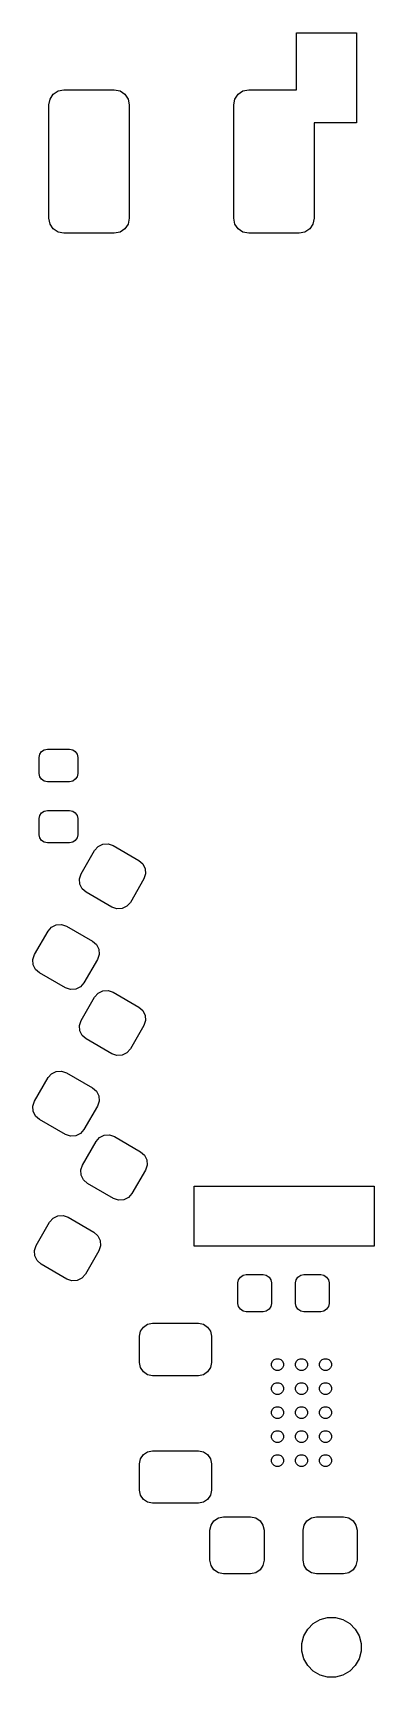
# Model space of a CAD drawing. Extents: x -26 to 30.3, y -6.7 to 48.3.
# Drawn here: x 19.56 to 25.24, y 20.9 to 48.29 of the extents above; entities that cross this region are included whole.
import ezdxf

# ---------------------------------------------------------------- set-up
doc = ezdxf.new("R2010")
doc.units = 0
doc.layers.add('BLACK', color=7, linetype='CONTINUOUS')

msp = doc.modelspace()

# ---------------------------------------------------------------- linework, layer by layer
at = {"layer": 'BLACK', "linetype": 'CONTINUOUS'}
for p, q in [((23.952171, 47.336502), (23.952171, 48.285042)), ((23.952171, 48.285042), (24.952171, 48.285042)), ((24.952171, 48.285042), (24.952171, 46.785042)), ((19.824332, 47.086502), (19.843362, 47.182173)), ((19.843362, 47.182173), (19.897555, 47.263279)), ((19.897555, 47.263279), (19.978661, 47.317472)), ((19.978661, 47.317472), (20.074332, 47.336502)), ((20.074332, 47.336502), (20.914332, 47.336502)), ((20.914332, 47.336502), (21.010003, 47.317472)), ((21.010003, 47.317472), (21.091109, 47.263279)), ((21.091109, 47.263279), (21.145302, 47.182173)), ((21.145302, 47.182173), (21.164332, 47.086502)), ((22.904332, 47.086502), (22.923362, 47.182173)), ((22.923362, 47.182173), (22.977555, 47.263279)), ((22.977555, 47.263279), (23.058661, 47.317472)), ((23.058661, 47.317472), (23.154332, 47.336502)), ((23.154332, 47.336502), (23.952171, 47.336502)), ((19.824332, 45.196502), (19.824332, 47.086502)), ((21.164332, 47.086502), (21.164332, 45.196502)), ((22.904332, 45.196502), (22.904332, 47.086502)), ((24.952171, 46.785042), (24.244332, 46.785042)), ((24.244332, 46.785042), (24.244332, 45.196502)), ((19.843362, 45.100831), (19.824332, 45.196502)), ((21.164332, 45.196502), (21.145302, 45.100831)), ((22.923362, 45.100831), (22.904332, 45.196502)), ((24.244332, 45.196502), (24.225302, 45.100831)), ((19.897555, 45.019725), (19.843362, 45.100831)), ((19.978661, 44.965532), (19.897555, 45.019725)), ((20.074332, 44.946502), (19.978661, 44.965532)), ((20.914332, 44.946502), (20.074332, 44.946502)), ((21.010003, 44.965532), (20.914332, 44.946502)), ((21.091109, 45.019725), (21.010003, 44.965532)), ((21.145302, 45.100831), (21.091109, 45.019725)), ((22.977555, 45.019725), (22.923362, 45.100831)), ((23.058661, 44.965532), (22.977555, 45.019725)), ((23.154332, 44.946502), (23.058661, 44.965532)), ((23.994332, 44.946502), (23.154332, 44.946502)), ((24.090003, 44.965532), (23.994332, 44.946502)), ((24.171109, 45.019725), (24.090003, 44.965532)), ((24.225302, 45.100831), (24.171109, 45.019725)), ((19.664332, 36.216502), (19.674608, 36.268164)), ((19.664332, 35.946502), (19.664332, 36.216502)), ((19.674608, 36.268164), (19.703873, 36.311961)), ((19.703873, 36.311961), (19.74767, 36.341226)), ((19.74767, 36.341226), (19.799332, 36.351502)), ((19.799332, 36.351502), (20.169332, 36.351502)), ((20.169332, 36.351502), (20.220994, 36.341226)), ((20.220994, 36.341226), (20.264791, 36.311961)), ((20.264791, 36.311961), (20.294056, 36.268164)), ((20.294056, 36.268164), (20.304332, 36.216502)), ((20.304332, 36.216502), (20.304332, 35.946502)), ((19.674608, 35.89484), (19.664332, 35.946502)), ((19.703873, 35.851043), (19.674608, 35.89484)), ((20.294056, 35.89484), (20.264791, 35.851043)), ((20.304332, 35.946502), (20.294056, 35.89484)), ((19.74767, 35.821778), (19.703873, 35.851043)), ((19.799332, 35.811502), (19.74767, 35.821778)), ((20.169332, 35.811502), (19.799332, 35.811502)), ((20.220994, 35.821778), (20.169332, 35.811502)), ((20.264791, 35.851043), (20.220994, 35.821778)), ((19.664332, 35.196502), (19.674608, 35.248164)), ((19.664332, 34.926502), (19.664332, 35.196502)), ((19.674608, 35.248164), (19.703873, 35.291961)), ((19.703873, 35.291961), (19.74767, 35.321226)), ((19.74767, 35.321226), (19.799332, 35.331502)), ((19.799332, 35.331502), (20.169332, 35.331502)), ((20.169332, 35.331502), (20.220994, 35.321226)), ((20.220994, 35.321226), (20.264791, 35.291961)), ((20.264791, 35.291961), (20.294056, 35.248164)), ((20.294056, 35.248164), (20.304332, 35.196502)), ((20.304332, 35.196502), (20.304332, 34.926502)), ((19.674608, 34.87484), (19.664332, 34.926502)), ((19.703873, 34.831043), (19.674608, 34.87484)), ((19.74767, 34.801778), (19.703873, 34.831043)), ((19.799332, 34.791502), (19.74767, 34.801778)), ((20.169332, 34.791502), (19.799332, 34.791502)), ((20.220994, 34.801778), (20.169332, 34.791502)), ((20.264791, 34.831043), (20.220994, 34.801778)), ((20.294056, 34.87484), (20.264791, 34.831043)), ((20.304332, 34.926502), (20.294056, 34.87484)), ((20.36047, 34.276486), (20.58547, 34.666198)), ((20.58547, 34.666198), (20.643354, 34.732202)), ((20.643354, 34.732202), (20.722091, 34.771031)), ((20.722091, 34.771031), (20.809694, 34.776773)), ((20.809694, 34.776773), (20.892826, 34.748553)), ((20.892826, 34.748553), (21.325838, 34.498553)), ((20.33225, 34.193355), (20.36047, 34.276486)), ((21.325838, 34.498553), (21.391843, 34.440669)), ((21.391843, 34.440669), (21.430672, 34.361932)), ((21.436414, 34.274329), (21.408194, 34.191198)), ((21.430672, 34.361932), (21.436414, 34.274329)), ((20.337992, 34.105752), (20.33225, 34.193355)), ((20.376821, 34.027015), (20.337992, 34.105752)), ((20.442826, 33.969131), (20.376821, 34.027015)), ((20.875838, 33.719131), (20.442826, 33.969131)), ((21.408194, 34.191198), (21.183194, 33.801486)), ((20.95897, 33.690911), (20.875838, 33.719131)), ((21.046573, 33.696653), (20.95897, 33.690911)), ((21.12531, 33.735482), (21.046573, 33.696653)), ((21.183194, 33.801486), (21.12531, 33.735482)), ((19.868354, 33.389862), (19.947091, 33.428691)), ((19.947091, 33.428691), (20.034694, 33.434433)), ((20.034694, 33.434433), (20.117826, 33.406213)), ((19.58547, 32.934146), (19.81047, 33.323858)), ((19.81047, 33.323858), (19.868354, 33.389862)), ((20.117826, 33.406213), (20.550838, 33.156213)), ((20.550838, 33.156213), (20.616843, 33.098329)), ((19.55725, 32.851015), (19.58547, 32.934146)), ((20.616843, 33.098329), (20.655672, 33.019592)), ((20.661414, 32.931989), (20.633194, 32.848858)), ((20.655672, 33.019592), (20.661414, 32.931989)), ((19.562992, 32.763412), (19.55725, 32.851015)), ((19.601821, 32.684675), (19.562992, 32.763412)), ((19.667826, 32.626791), (19.601821, 32.684675)), ((20.100838, 32.376791), (19.667826, 32.626791)), ((20.633194, 32.848858), (20.408194, 32.459146)), ((20.18397, 32.348571), (20.100838, 32.376791)), ((20.271573, 32.354313), (20.18397, 32.348571)), ((20.35031, 32.393142), (20.271573, 32.354313)), ((20.408194, 32.459146), (20.35031, 32.393142)), ((20.643354, 32.289862), (20.722091, 32.328691)), ((20.722091, 32.328691), (20.809694, 32.334433)), ((20.809694, 32.334433), (20.892826, 32.306213)), ((20.36047, 31.834146), (20.58547, 32.223858)), ((20.58547, 32.223858), (20.643354, 32.289862)), ((20.892826, 32.306213), (21.325838, 32.056213)), ((21.325838, 32.056213), (21.391843, 31.998329)), ((20.33225, 31.751015), (20.36047, 31.834146)), ((21.391843, 31.998329), (21.430672, 31.919592)), ((21.436414, 31.831989), (21.408194, 31.748858)), ((21.430672, 31.919592), (21.436414, 31.831989)), ((20.337992, 31.663412), (20.33225, 31.751015)), ((20.376821, 31.584675), (20.337992, 31.663412)), ((20.442826, 31.526791), (20.376821, 31.584675)), ((20.875838, 31.276791), (20.442826, 31.526791)), ((21.408194, 31.748858), (21.183194, 31.359146)), ((20.95897, 31.248571), (20.875838, 31.276791)), ((21.046573, 31.254313), (20.95897, 31.248571)), ((21.12531, 31.293142), (21.046573, 31.254313)), ((21.183194, 31.359146), (21.12531, 31.293142)), ((19.868354, 30.947522), (19.947091, 30.986351)), ((19.947091, 30.986351), (20.034694, 30.992093)), ((20.034694, 30.992093), (20.117826, 30.963873)), ((20.117826, 30.963873), (20.550838, 30.713873)), ((19.58547, 30.491806), (19.81047, 30.881518)), ((19.81047, 30.881518), (19.868354, 30.947522)), ((20.550838, 30.713873), (20.616843, 30.655989)), ((19.55725, 30.408675), (19.58547, 30.491806)), ((19.562992, 30.321072), (19.55725, 30.408675)), ((20.633194, 30.406518), (20.408194, 30.016806)), ((20.616843, 30.655989), (20.655672, 30.577252)), ((20.661414, 30.489649), (20.633194, 30.406518)), ((20.655672, 30.577252), (20.661414, 30.489649)), ((19.601821, 30.242335), (19.562992, 30.321072)), ((19.667826, 30.184451), (19.601821, 30.242335)), ((20.100838, 29.934451), (19.667826, 30.184451)), ((20.18397, 29.906231), (20.100838, 29.934451)), ((20.271573, 29.911973), (20.18397, 29.906231)), ((20.35031, 29.950802), (20.271573, 29.911973)), ((20.408194, 30.016806), (20.35031, 29.950802)), ((20.61047, 29.816198), (20.668354, 29.882202)), ((20.668354, 29.882202), (20.747091, 29.921031)), ((20.747091, 29.921031), (20.834694, 29.926773)), ((20.834694, 29.926773), (20.917826, 29.898553)), ((20.917826, 29.898553), (21.350838, 29.648553)), ((20.38547, 29.426486), (20.61047, 29.816198)), ((21.350838, 29.648553), (21.416843, 29.590669)), ((21.416843, 29.590669), (21.455672, 29.511932)), ((20.35725, 29.343355), (20.38547, 29.426486)), ((20.362992, 29.255752), (20.35725, 29.343355)), ((21.433194, 29.341198), (21.208194, 28.951486)), ((21.461414, 29.424329), (21.433194, 29.341198)), ((21.455672, 29.511932), (21.461414, 29.424329)), ((20.401821, 29.177015), (20.362992, 29.255752)), ((20.467826, 29.119131), (20.401821, 29.177015)), ((20.900838, 28.869131), (20.467826, 29.119131)), ((22.244777, 28.076232), (22.244777, 29.076232)), ((22.244777, 29.076232), (25.244777, 29.076232)), ((25.244777, 29.076232), (25.244777, 28.076232)), ((20.98397, 28.840911), (20.900838, 28.869131)), ((21.071573, 28.846653), (20.98397, 28.840911)), ((21.15031, 28.885482), (21.071573, 28.846653)), ((21.208194, 28.951486), (21.15031, 28.885482)), ((19.83547, 28.473858), (19.893354, 28.539862)), ((19.893354, 28.539862), (19.972091, 28.578691)), ((19.972091, 28.578691), (20.059694, 28.584433)), ((20.059694, 28.584433), (20.142826, 28.556213)), ((20.142826, 28.556213), (20.575838, 28.306213)), ((19.61047, 28.084146), (19.83547, 28.473858)), ((20.575838, 28.306213), (20.641843, 28.248329)), ((20.641843, 28.248329), (20.680672, 28.169592)), ((19.58225, 28.001015), (19.61047, 28.084146)), ((19.587992, 27.913412), (19.58225, 28.001015)), ((20.658194, 27.998858), (20.433194, 27.609146)), ((20.686414, 28.081989), (20.658194, 27.998858)), ((20.680672, 28.169592), (20.686414, 28.081989)), ((25.244777, 28.076232), (22.244777, 28.076232)), ((19.626821, 27.834675), (19.587992, 27.913412)), ((19.692826, 27.776791), (19.626821, 27.834675)), ((20.125838, 27.526791), (19.692826, 27.776791)), ((20.20897, 27.498571), (20.125838, 27.526791)), ((20.296573, 27.504313), (20.20897, 27.498571)), ((20.37531, 27.543142), (20.296573, 27.504313)), ((20.433194, 27.609146), (20.37531, 27.543142)), ((22.974332, 27.461502), (22.984989, 27.515078)), ((22.974332, 27.121502), (22.974332, 27.461502)), ((22.984989, 27.515078), (23.015337, 27.560497)), ((23.015337, 27.560497), (23.060756, 27.590845)), ((23.060756, 27.590845), (23.114332, 27.601502)), ((23.114332, 27.601502), (23.394332, 27.601502)), ((23.394332, 27.601502), (23.447908, 27.590845)), ((23.447908, 27.590845), (23.493327, 27.560497)), ((23.493327, 27.560497), (23.523675, 27.515078)), ((23.523675, 27.515078), (23.534332, 27.461502)), ((23.534332, 27.461502), (23.534332, 27.121502)), ((23.934332, 27.461502), (23.944989, 27.515078)), ((23.934332, 27.121502), (23.934332, 27.461502)), ((23.944989, 27.515078), (23.975337, 27.560497)), ((23.975337, 27.560497), (24.020756, 27.590845)), ((24.020756, 27.590845), (24.074332, 27.601502)), ((24.074332, 27.601502), (24.354332, 27.601502)), ((24.354332, 27.601502), (24.407908, 27.590845)), ((24.407908, 27.590845), (24.453327, 27.560497)), ((24.453327, 27.560497), (24.483675, 27.515078)), ((24.483675, 27.515078), (24.494332, 27.461502)), ((24.494332, 27.461502), (24.494332, 27.121502)), ((22.984989, 27.067926), (22.974332, 27.121502)), ((23.534332, 27.121502), (23.523675, 27.067926)), ((23.944989, 27.067926), (23.934332, 27.121502)), ((24.494332, 27.121502), (24.483675, 27.067926)), ((23.015337, 27.022507), (22.984989, 27.067926)), ((23.060756, 26.992159), (23.015337, 27.022507)), ((23.114332, 26.981502), (23.060756, 26.992159)), ((23.394332, 26.981502), (23.114332, 26.981502)), ((23.447908, 26.992159), (23.394332, 26.981502)), ((23.493327, 27.022507), (23.447908, 26.992159)), ((23.523675, 27.067926), (23.493327, 27.022507)), ((23.975337, 27.022507), (23.944989, 27.067926)), ((24.020756, 26.992159), (23.975337, 27.022507)), ((24.074332, 26.981502), (24.020756, 26.992159)), ((24.354332, 26.981502), (24.074332, 26.981502)), ((24.407908, 26.992159), (24.354332, 26.981502)), ((24.453327, 27.022507), (24.407908, 26.992159)), ((24.483675, 27.067926), (24.453327, 27.022507)), ((21.334332, 26.572752), (21.350983, 26.656464)), ((21.334332, 26.135252), (21.334332, 26.572752)), ((21.350983, 26.656464), (21.398402, 26.727432)), ((21.398402, 26.727432), (21.46937, 26.774851)), ((21.46937, 26.774851), (21.553082, 26.791502)), ((21.553082, 26.791502), (22.315582, 26.791502)), ((22.315582, 26.791502), (22.399294, 26.774851)), ((22.399294, 26.774851), (22.470262, 26.727432)), ((22.470262, 26.727432), (22.517681, 26.656464)), ((22.517681, 26.656464), (22.534332, 26.572752)), ((22.534332, 26.572752), (22.534332, 26.135252)), ((21.350983, 26.05154), (21.334332, 26.135252)), ((21.398402, 25.980572), (21.350983, 26.05154)), ((22.517681, 26.05154), (22.470262, 25.980572)), ((22.534332, 26.135252), (22.517681, 26.05154)), ((23.536253, 26.121011), (23.551185, 26.157059)), ((23.536253, 26.081993), (23.536253, 26.121011)), ((23.551185, 26.045945), (23.536253, 26.081993)), ((23.551185, 26.157059), (23.578775, 26.184649)), ((23.578775, 26.018355), (23.551185, 26.045945)), ((23.578775, 26.184649), (23.614823, 26.199581)), ((23.614823, 26.199581), (23.653841, 26.199581)), ((23.653841, 26.199581), (23.689889, 26.184649)), ((23.689889, 26.184649), (23.717479, 26.157059)), ((23.717479, 26.045945), (23.689889, 26.018355)), ((23.717479, 26.157059), (23.732411, 26.121011)), ((23.732411, 26.081993), (23.717479, 26.045945)), ((23.732411, 26.121011), (23.732411, 26.081993)), ((23.936253, 26.121011), (23.951185, 26.157059)), ((23.936253, 26.081993), (23.936253, 26.121011)), ((23.951185, 26.045945), (23.936253, 26.081993)), ((23.951185, 26.157059), (23.978775, 26.184649)), ((23.978775, 26.018355), (23.951185, 26.045945)), ((23.978775, 26.184649), (24.014823, 26.199581)), ((24.014823, 26.199581), (24.053841, 26.199581)), ((24.053841, 26.199581), (24.089889, 26.184649)), ((24.089889, 26.184649), (24.117479, 26.157059)), ((24.117479, 26.045945), (24.089889, 26.018355)), ((24.117479, 26.157059), (24.132411, 26.121011)), ((24.132411, 26.081993), (24.117479, 26.045945)), ((24.132411, 26.121011), (24.132411, 26.081993)), ((24.336253, 26.121011), (24.351185, 26.157059)), ((24.336253, 26.081993), (24.336253, 26.121011)), ((24.351185, 26.045945), (24.336253, 26.081993)), ((24.351185, 26.157059), (24.378775, 26.184649)), ((24.378775, 26.018355), (24.351185, 26.045945)), ((24.378775, 26.184649), (24.414823, 26.199581)), ((24.414823, 26.199581), (24.453841, 26.199581)), ((24.453841, 26.199581), (24.489889, 26.184649)), ((24.489889, 26.184649), (24.517479, 26.157059)), ((24.517479, 26.045945), (24.489889, 26.018355)), ((24.517479, 26.157059), (24.532411, 26.121011)), ((24.532411, 26.081993), (24.517479, 26.045945)), ((24.532411, 26.121011), (24.532411, 26.081993)), ((21.46937, 25.933153), (21.398402, 25.980572)), ((21.553082, 25.916502), (21.46937, 25.933153)), ((22.315582, 25.916502), (21.553082, 25.916502)), ((22.399294, 25.933153), (22.315582, 25.916502)), ((22.470262, 25.980572), (22.399294, 25.933153)), ((23.536253, 25.721011), (23.551185, 25.757059)), ((23.551185, 25.757059), (23.578775, 25.784649)), ((23.614823, 26.003423), (23.578775, 26.018355)), ((23.578775, 25.784649), (23.614823, 25.799581)), ((23.653841, 26.003423), (23.614823, 26.003423)), ((23.614823, 25.799581), (23.653841, 25.799581)), ((23.689889, 26.018355), (23.653841, 26.003423)), ((23.653841, 25.799581), (23.689889, 25.784649)), ((23.689889, 25.784649), (23.717479, 25.757059)), ((23.717479, 25.757059), (23.732411, 25.721011)), ((23.936253, 25.721011), (23.951185, 25.757059)), ((23.951185, 25.757059), (23.978775, 25.784649)), ((24.014823, 26.003423), (23.978775, 26.018355)), ((23.978775, 25.784649), (24.014823, 25.799581)), ((24.053841, 26.003423), (24.014823, 26.003423)), ((24.014823, 25.799581), (24.053841, 25.799581)), ((24.089889, 26.018355), (24.053841, 26.003423)), ((24.053841, 25.799581), (24.089889, 25.784649)), ((24.089889, 25.784649), (24.117479, 25.757059)), ((24.117479, 25.757059), (24.132411, 25.721011)), ((24.336253, 25.721011), (24.351185, 25.757059)), ((24.351185, 25.757059), (24.378775, 25.784649)), ((24.414823, 26.003423), (24.378775, 26.018355)), ((24.378775, 25.784649), (24.414823, 25.799581)), ((24.453841, 26.003423), (24.414823, 26.003423)), ((24.414823, 25.799581), (24.453841, 25.799581)), ((24.489889, 26.018355), (24.453841, 26.003423)), ((24.453841, 25.799581), (24.489889, 25.784649)), ((24.489889, 25.784649), (24.517479, 25.757059)), ((24.517479, 25.757059), (24.532411, 25.721011)), ((23.536253, 25.681993), (23.536253, 25.721011)), ((23.551185, 25.645945), (23.536253, 25.681993)), ((23.578775, 25.618355), (23.551185, 25.645945)), ((23.614823, 25.603423), (23.578775, 25.618355)), ((23.653841, 25.603423), (23.614823, 25.603423)), ((23.689889, 25.618355), (23.653841, 25.603423)), ((23.717479, 25.645945), (23.689889, 25.618355)), ((23.732411, 25.681993), (23.717479, 25.645945)), ((23.732411, 25.721011), (23.732411, 25.681993)), ((23.936253, 25.681993), (23.936253, 25.721011)), ((23.951185, 25.645945), (23.936253, 25.681993)), ((23.978775, 25.618355), (23.951185, 25.645945)), ((24.014823, 25.603423), (23.978775, 25.618355)), ((24.053841, 25.603423), (24.014823, 25.603423)), ((24.089889, 25.618355), (24.053841, 25.603423)), ((24.117479, 25.645945), (24.089889, 25.618355)), ((24.132411, 25.681993), (24.117479, 25.645945)), ((24.132411, 25.721011), (24.132411, 25.681993)), ((24.336253, 25.681993), (24.336253, 25.721011)), ((24.351185, 25.645945), (24.336253, 25.681993)), ((24.378775, 25.618355), (24.351185, 25.645945)), ((24.414823, 25.603423), (24.378775, 25.618355)), ((24.453841, 25.603423), (24.414823, 25.603423)), ((24.489889, 25.618355), (24.453841, 25.603423)), ((24.517479, 25.645945), (24.489889, 25.618355)), ((24.532411, 25.681993), (24.517479, 25.645945)), ((24.532411, 25.721011), (24.532411, 25.681993)), ((23.536253, 25.321011), (23.551185, 25.357059)), ((23.536253, 25.281993), (23.536253, 25.321011)), ((23.551185, 25.245945), (23.536253, 25.281993)), ((23.551185, 25.357059), (23.578775, 25.384649)), ((23.578775, 25.218355), (23.551185, 25.245945)), ((23.578775, 25.384649), (23.614823, 25.399581)), ((23.614823, 25.203423), (23.578775, 25.218355)), ((23.614823, 25.399581), (23.653841, 25.399581)), ((23.653841, 25.203423), (23.614823, 25.203423)), ((23.653841, 25.399581), (23.689889, 25.384649)), ((23.689889, 25.218355), (23.653841, 25.203423)), ((23.689889, 25.384649), (23.717479, 25.357059)), ((23.717479, 25.245945), (23.689889, 25.218355)), ((23.717479, 25.357059), (23.732411, 25.321011)), ((23.732411, 25.281993), (23.717479, 25.245945)), ((23.732411, 25.321011), (23.732411, 25.281993)), ((23.936253, 25.321011), (23.951185, 25.357059)), ((23.936253, 25.281993), (23.936253, 25.321011)), ((23.951185, 25.245945), (23.936253, 25.281993)), ((23.951185, 25.357059), (23.978775, 25.384649)), ((23.978775, 25.218355), (23.951185, 25.245945)), ((23.978775, 25.384649), (24.014823, 25.399581)), ((24.014823, 25.203423), (23.978775, 25.218355)), ((24.014823, 25.399581), (24.053841, 25.399581)), ((24.053841, 25.203423), (24.014823, 25.203423)), ((24.053841, 25.399581), (24.089889, 25.384649)), ((24.089889, 25.218355), (24.053841, 25.203423)), ((24.089889, 25.384649), (24.117479, 25.357059)), ((24.117479, 25.245945), (24.089889, 25.218355)), ((24.117479, 25.357059), (24.132411, 25.321011)), ((24.132411, 25.281993), (24.117479, 25.245945)), ((24.132411, 25.321011), (24.132411, 25.281993)), ((24.336253, 25.321011), (24.351185, 25.357059)), ((24.336253, 25.281993), (24.336253, 25.321011)), ((24.351185, 25.245945), (24.336253, 25.281993)), ((24.351185, 25.357059), (24.378775, 25.384649)), ((24.378775, 25.218355), (24.351185, 25.245945)), ((24.378775, 25.384649), (24.414823, 25.399581)), ((24.414823, 25.203423), (24.378775, 25.218355)), ((24.414823, 25.399581), (24.453841, 25.399581)), ((24.453841, 25.203423), (24.414823, 25.203423)), ((24.453841, 25.399581), (24.489889, 25.384649)), ((24.489889, 25.218355), (24.453841, 25.203423)), ((24.489889, 25.384649), (24.517479, 25.357059)), ((24.517479, 25.245945), (24.489889, 25.218355)), ((24.517479, 25.357059), (24.532411, 25.321011)), ((24.532411, 25.281993), (24.517479, 25.245945)), ((24.532411, 25.321011), (24.532411, 25.281993)), ((23.536253, 24.921011), (23.551185, 24.957059)), ((23.551185, 24.957059), (23.578775, 24.984649)), ((23.578775, 24.984649), (23.614823, 24.999581)), ((23.614823, 24.999581), (23.653841, 24.999581)), ((23.653841, 24.999581), (23.689889, 24.984649)), ((23.689889, 24.984649), (23.717479, 24.957059)), ((23.717479, 24.957059), (23.732411, 24.921011)), ((23.936253, 24.921011), (23.951185, 24.957059)), ((23.951185, 24.957059), (23.978775, 24.984649)), ((23.978775, 24.984649), (24.014823, 24.999581)), ((24.014823, 24.999581), (24.053841, 24.999581)), ((24.053841, 24.999581), (24.089889, 24.984649)), ((24.089889, 24.984649), (24.117479, 24.957059)), ((24.117479, 24.957059), (24.132411, 24.921011)), ((24.336253, 24.921011), (24.351185, 24.957059)), ((24.351185, 24.957059), (24.378775, 24.984649)), ((24.378775, 24.984649), (24.414823, 24.999581)), ((24.414823, 24.999581), (24.453841, 24.999581)), ((24.453841, 24.999581), (24.489889, 24.984649)), ((24.489889, 24.984649), (24.517479, 24.957059)), ((24.517479, 24.957059), (24.532411, 24.921011)), ((21.46937, 24.649851), (21.553082, 24.666502)), ((21.553082, 24.666502), (22.315582, 24.666502)), ((22.315582, 24.666502), (22.399294, 24.649851)), ((23.536253, 24.881993), (23.536253, 24.921011)), ((23.551185, 24.845945), (23.536253, 24.881993)), ((23.578775, 24.818355), (23.551185, 24.845945)), ((23.614823, 24.803423), (23.578775, 24.818355)), ((23.653841, 24.803423), (23.614823, 24.803423)), ((23.689889, 24.818355), (23.653841, 24.803423)), ((23.717479, 24.845945), (23.689889, 24.818355)), ((23.732411, 24.881993), (23.717479, 24.845945)), ((23.732411, 24.921011), (23.732411, 24.881993)), ((23.936253, 24.881993), (23.936253, 24.921011)), ((23.951185, 24.845945), (23.936253, 24.881993)), ((23.978775, 24.818355), (23.951185, 24.845945)), ((24.014823, 24.803423), (23.978775, 24.818355)), ((24.053841, 24.803423), (24.014823, 24.803423)), ((24.089889, 24.818355), (24.053841, 24.803423)), ((24.117479, 24.845945), (24.089889, 24.818355)), ((24.132411, 24.881993), (24.117479, 24.845945)), ((24.132411, 24.921011), (24.132411, 24.881993)), ((24.336253, 24.881993), (24.336253, 24.921011)), ((24.351185, 24.845945), (24.336253, 24.881993)), ((24.378775, 24.818355), (24.351185, 24.845945)), ((24.414823, 24.803423), (24.378775, 24.818355)), ((24.453841, 24.803423), (24.414823, 24.803423)), ((24.489889, 24.818355), (24.453841, 24.803423)), ((24.517479, 24.845945), (24.489889, 24.818355)), ((24.532411, 24.881993), (24.517479, 24.845945)), ((24.532411, 24.921011), (24.532411, 24.881993)), ((21.334332, 24.447752), (21.350983, 24.531464)), ((21.334332, 24.010252), (21.334332, 24.447752)), ((21.350983, 24.531464), (21.398402, 24.602432)), ((21.398402, 24.602432), (21.46937, 24.649851)), ((22.399294, 24.649851), (22.470262, 24.602432)), ((22.470262, 24.602432), (22.517681, 24.531464)), ((22.517681, 24.531464), (22.534332, 24.447752)), ((22.534332, 24.447752), (22.534332, 24.010252)), ((23.536253, 24.521011), (23.551185, 24.557059)), ((23.536253, 24.481993), (23.536253, 24.521011)), ((23.551185, 24.445945), (23.536253, 24.481993)), ((23.551185, 24.557059), (23.578775, 24.584649)), ((23.578775, 24.418355), (23.551185, 24.445945)), ((23.578775, 24.584649), (23.614823, 24.599581)), ((23.614823, 24.403423), (23.578775, 24.418355)), ((23.614823, 24.599581), (23.653841, 24.599581)), ((23.653841, 24.403423), (23.614823, 24.403423)), ((23.653841, 24.599581), (23.689889, 24.584649)), ((23.689889, 24.418355), (23.653841, 24.403423)), ((23.689889, 24.584649), (23.717479, 24.557059)), ((23.717479, 24.445945), (23.689889, 24.418355)), ((23.717479, 24.557059), (23.732411, 24.521011)), ((23.732411, 24.481993), (23.717479, 24.445945)), ((23.732411, 24.521011), (23.732411, 24.481993)), ((23.936253, 24.521011), (23.951185, 24.557059)), ((23.936253, 24.481993), (23.936253, 24.521011)), ((23.951185, 24.445945), (23.936253, 24.481993)), ((23.951185, 24.557059), (23.978775, 24.584649)), ((23.978775, 24.418355), (23.951185, 24.445945)), ((23.978775, 24.584649), (24.014823, 24.599581)), ((24.014823, 24.403423), (23.978775, 24.418355)), ((24.014823, 24.599581), (24.053841, 24.599581)), ((24.053841, 24.403423), (24.014823, 24.403423)), ((24.053841, 24.599581), (24.089889, 24.584649)), ((24.089889, 24.418355), (24.053841, 24.403423)), ((24.089889, 24.584649), (24.117479, 24.557059)), ((24.117479, 24.445945), (24.089889, 24.418355)), ((24.117479, 24.557059), (24.132411, 24.521011)), ((24.132411, 24.481993), (24.117479, 24.445945)), ((24.132411, 24.521011), (24.132411, 24.481993)), ((24.336253, 24.521011), (24.351185, 24.557059)), ((24.336253, 24.481993), (24.336253, 24.521011)), ((24.351185, 24.445945), (24.336253, 24.481993)), ((24.351185, 24.557059), (24.378775, 24.584649)), ((24.378775, 24.418355), (24.351185, 24.445945)), ((24.378775, 24.584649), (24.414823, 24.599581)), ((24.414823, 24.403423), (24.378775, 24.418355)), ((24.414823, 24.599581), (24.453841, 24.599581)), ((24.453841, 24.403423), (24.414823, 24.403423)), ((24.453841, 24.599581), (24.489889, 24.584649)), ((24.489889, 24.418355), (24.453841, 24.403423)), ((24.489889, 24.584649), (24.517479, 24.557059)), ((24.517479, 24.445945), (24.489889, 24.418355)), ((24.517479, 24.557059), (24.532411, 24.521011)), ((24.532411, 24.481993), (24.517479, 24.445945)), ((24.532411, 24.521011), (24.532411, 24.481993)), ((21.350983, 23.92654), (21.334332, 24.010252)), ((21.398402, 23.855572), (21.350983, 23.92654)), ((21.46937, 23.808153), (21.398402, 23.855572)), ((22.470262, 23.855572), (22.399294, 23.808153)), ((22.517681, 23.92654), (22.470262, 23.855572)), ((22.534332, 24.010252), (22.517681, 23.92654)), ((21.553082, 23.791502), (21.46937, 23.808153)), ((22.315582, 23.791502), (21.553082, 23.791502)), ((22.399294, 23.808153), (22.315582, 23.791502)), ((22.648228, 23.549375), (22.734332, 23.566502)), ((22.734332, 23.566502), (23.184332, 23.566502)), ((23.184332, 23.566502), (23.270436, 23.549375)), ((24.198228, 23.549375), (24.284332, 23.566502)), ((24.284332, 23.566502), (24.734332, 23.566502)), ((24.734332, 23.566502), (24.820436, 23.549375)), ((22.509332, 23.341502), (22.526459, 23.427606)), ((22.509332, 22.841502), (22.509332, 23.341502)), ((22.526459, 23.427606), (22.575233, 23.500601)), ((22.575233, 23.500601), (22.648228, 23.549375)), ((23.270436, 23.549375), (23.343431, 23.500601)), ((23.343431, 23.500601), (23.392205, 23.427606)), ((23.392205, 23.427606), (23.409332, 23.341502)), ((23.409332, 23.341502), (23.409332, 22.841502)), ((24.059332, 23.341502), (24.076459, 23.427606)), ((24.059332, 22.841502), (24.059332, 23.341502)), ((24.076459, 23.427606), (24.125233, 23.500601)), ((24.125233, 23.500601), (24.198228, 23.549375)), ((24.820436, 23.549375), (24.893431, 23.500601)), ((24.893431, 23.500601), (24.942205, 23.427606)), ((24.942205, 23.427606), (24.959332, 23.341502)), ((24.959332, 23.341502), (24.959332, 22.841502)), ((22.526459, 22.755398), (22.509332, 22.841502)), ((22.575233, 22.682403), (22.526459, 22.755398)), ((23.392205, 22.755398), (23.343431, 22.682403)), ((23.409332, 22.841502), (23.392205, 22.755398)), ((24.076459, 22.755398), (24.059332, 22.841502)), ((24.125233, 22.682403), (24.076459, 22.755398)), ((24.942205, 22.755398), (24.893431, 22.682403)), ((24.959332, 22.841502), (24.942205, 22.755398)), ((22.648228, 22.633629), (22.575233, 22.682403)), ((22.734332, 22.616502), (22.648228, 22.633629)), ((23.184332, 22.616502), (22.734332, 22.616502)), ((23.270436, 22.633629), (23.184332, 22.616502)), ((23.343431, 22.682403), (23.270436, 22.633629)), ((24.198228, 22.633629), (24.125233, 22.682403)), ((24.284332, 22.616502), (24.198228, 22.633629)), ((24.734332, 22.616502), (24.284332, 22.616502)), ((24.820436, 22.633629), (24.734332, 22.616502)), ((24.893431, 22.682403), (24.820436, 22.633629)), ((24.072392, 21.582844), (24.137655, 21.695883)), ((24.137655, 21.695883), (24.229951, 21.788179)), ((24.229951, 21.788179), (24.34299, 21.853442)), ((24.34299, 21.853442), (24.469069, 21.887224)), ((24.469069, 21.887224), (24.599595, 21.887224)), ((24.599595, 21.887224), (24.725674, 21.853442)), ((24.725674, 21.853442), (24.838713, 21.788179)), ((24.838713, 21.788179), (24.931009, 21.695883)), ((24.931009, 21.695883), (24.996272, 21.582844)), ((24.03861, 21.456765), (24.072392, 21.582844)), ((24.03861, 21.326239), (24.03861, 21.456765)), ((24.996272, 21.582844), (25.030054, 21.456765)), ((25.030054, 21.456765), (25.030054, 21.326239)), ((24.072392, 21.20016), (24.03861, 21.326239)), ((24.137655, 21.087121), (24.072392, 21.20016)), ((24.996272, 21.20016), (24.931009, 21.087121)), ((25.030054, 21.326239), (24.996272, 21.20016)), ((24.229951, 20.994825), (24.137655, 21.087121)), ((24.34299, 20.929562), (24.229951, 20.994825)), ((24.469069, 20.89578), (24.34299, 20.929562)), ((24.599595, 20.89578), (24.469069, 20.89578)), ((24.725674, 20.929562), (24.599595, 20.89578)), ((24.838713, 20.994825), (24.725674, 20.929562)), ((24.931009, 21.087121), (24.838713, 20.994825))]:
    msp.add_line(p, q, dxfattribs=at)

doc.saveas('drawing.dxf')
